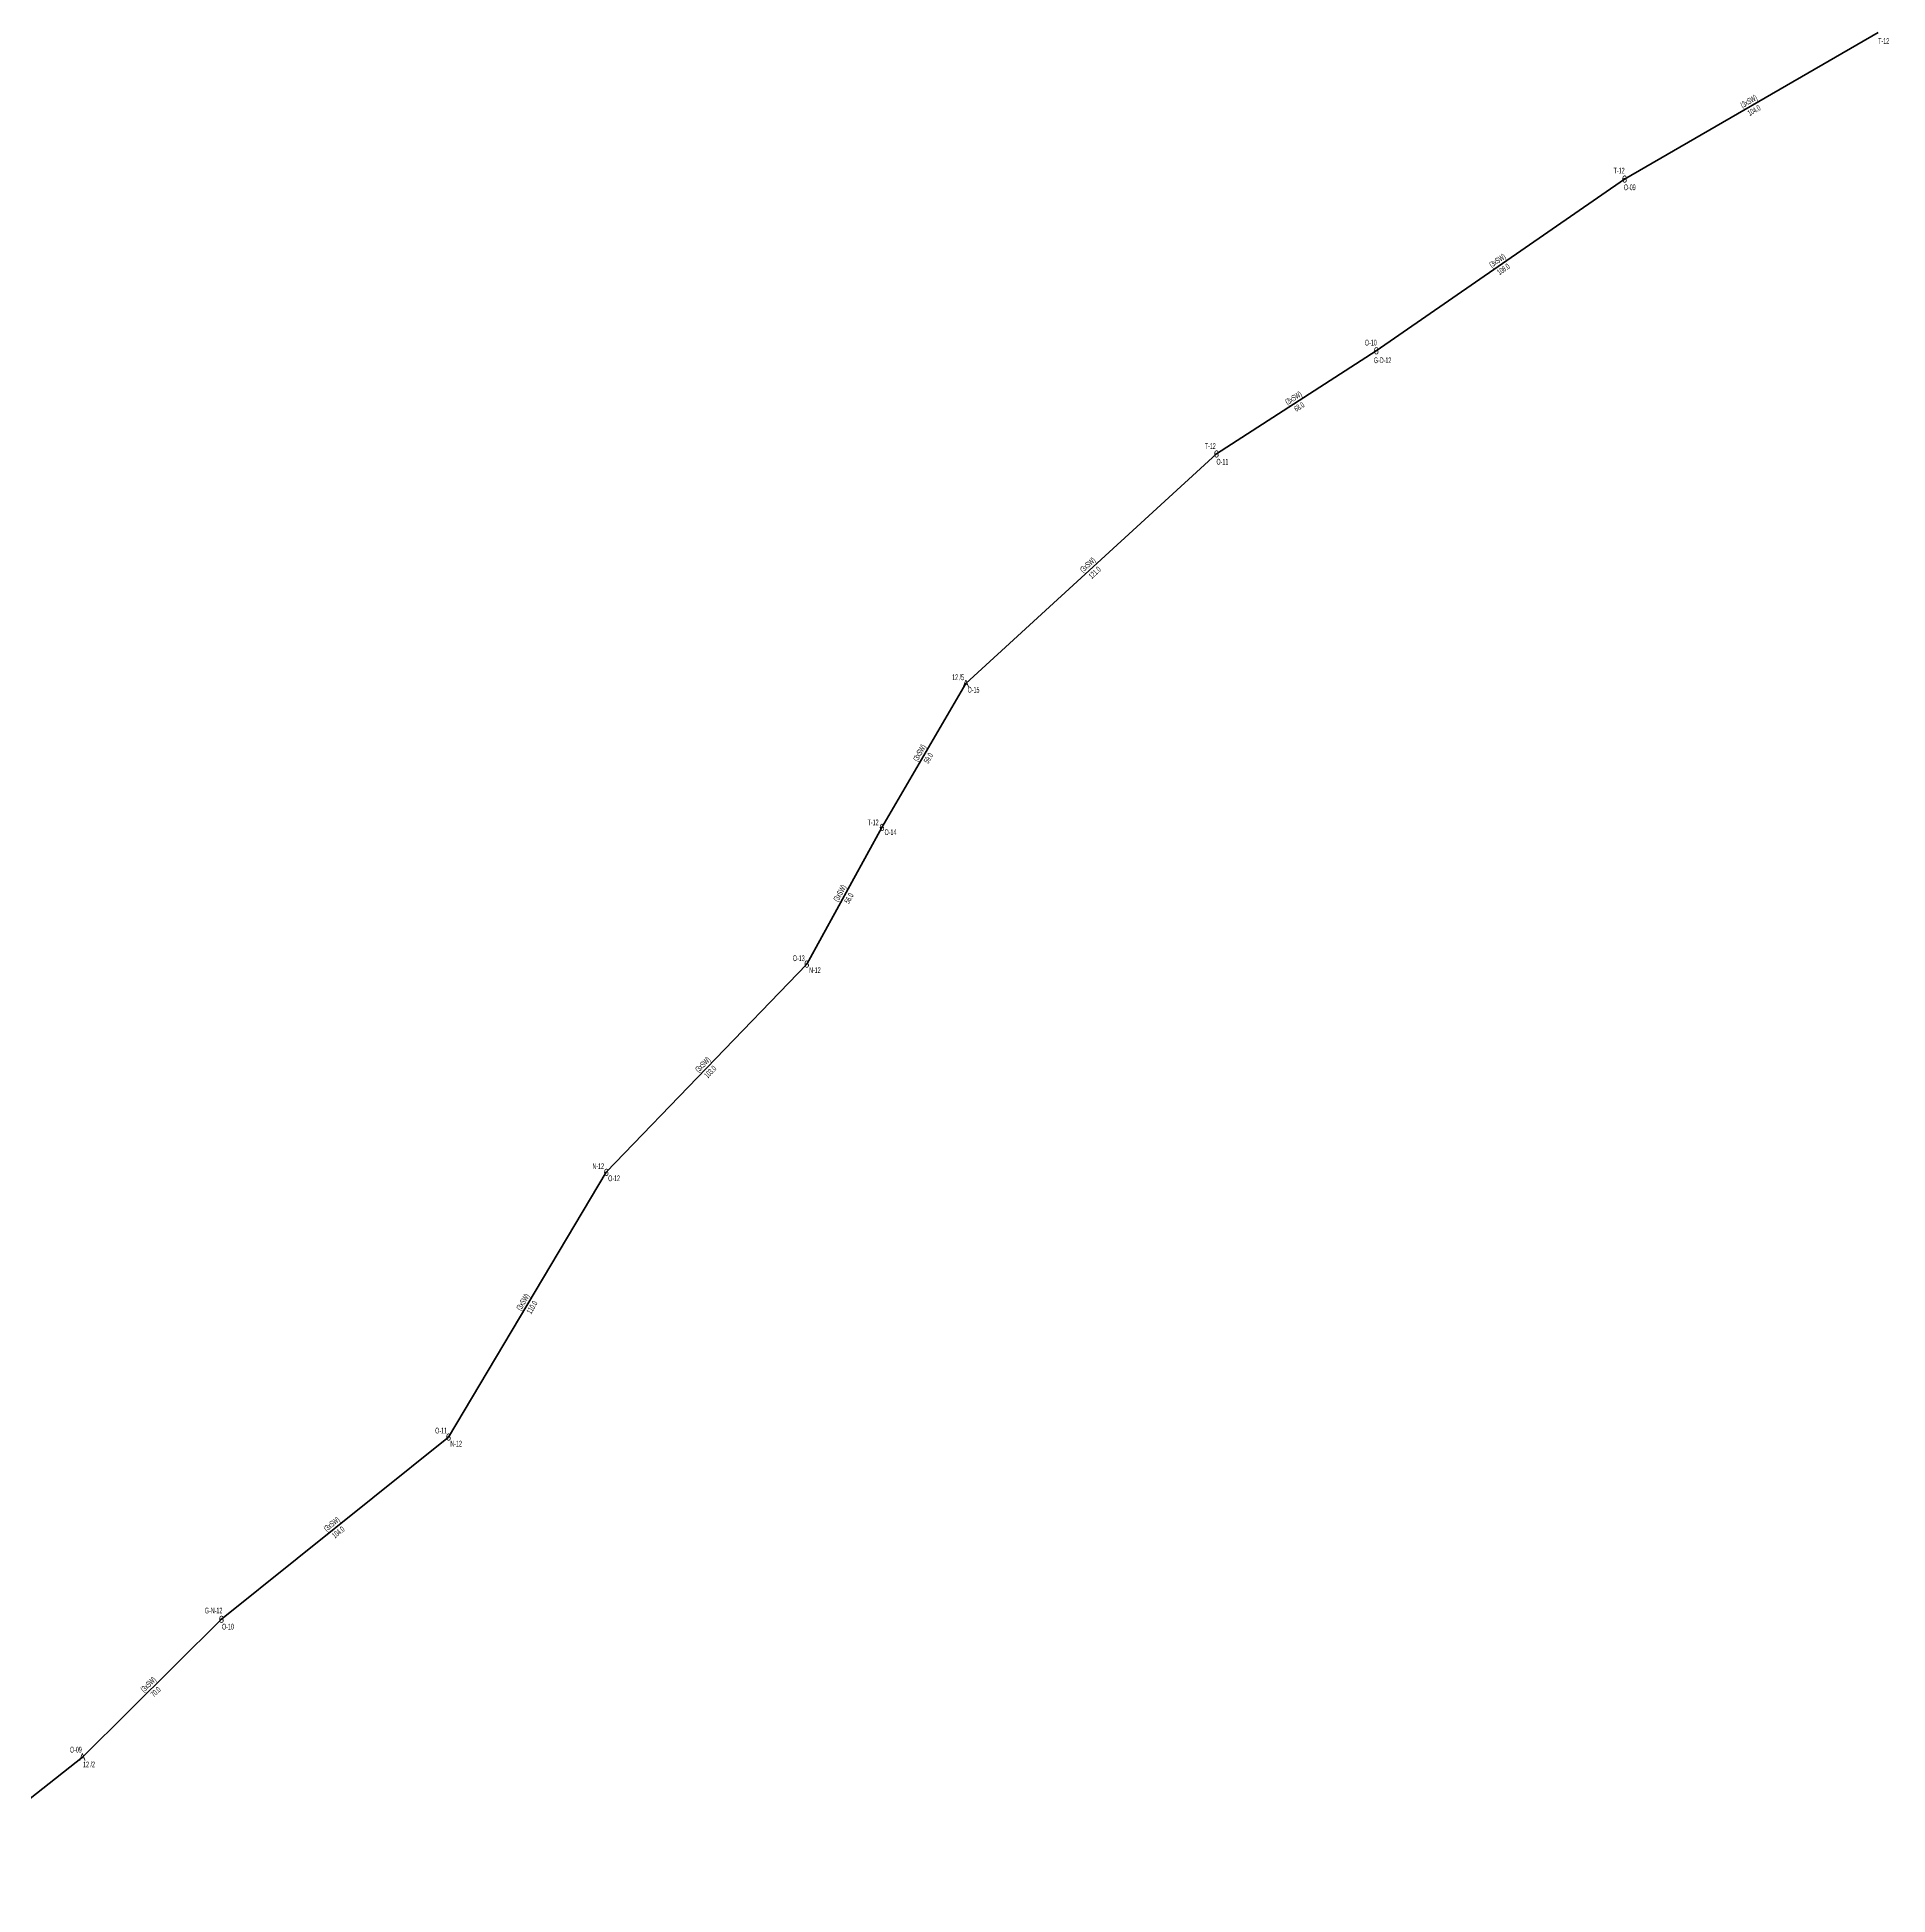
# Model space of a CAD drawing. Header units: millimetres. Extents: x 548672 to 552904, y 4175615 to 4179682.
# Drawn here: x 551813 to 552472, y 4178367 to 4179029 of the extents above; entities that cross this region are included whole.
import ezdxf
from ezdxf.enums import TextEntityAlignment as Align

# ---------------------------------------------------------------- set-up
doc = ezdxf.new("R2010")
doc.units = ezdxf.units.MM
doc.layers.add('DIREK_ENH_MEVCUT', color=6, linetype='Continuous', lineweight=25)
doc.layers.add('HAT_OG_HAVAI_MEVCUT', color=48, linetype='Continuous', lineweight=70)
doc.styles.add('Direk', font='B_CAD')
doc.styles.get("Standard").update_dxf_attribs({"font": 'Arial'})

msp = doc.modelspace()

# ---------------------------------------------------------------- linework, layer by layer
at = {"layer": 'HAT_OG_HAVAI_MEVCUT'}
for p, q in [((552468.62, 4179030.33), (552378.24, 4178978.19)), ((552289.84, 4178917.02), (552378.24, 4178978.19)), ((552232.91, 4178880.28), (552289.84, 4178917.02)), ((552232.91, 4178880.28), (552143.7, 4178798.51)), ((552143.7, 4178798.51), (552113.8, 4178747.3)), ((552087.02, 4178698.62), (552113.8, 4178747.3)), ((552087.02, 4178698.62), (552015.64, 4178624.45)), ((552015.64, 4178624.45), (551959.46, 4178530.18)), ((551878.59, 4178465.27), (551959.46, 4178530.18)), ((551829.08, 4178416.23), (551878.59, 4178465.27)), ((551829.08, 4178416.23), (551766.97, 4178367.14))]:
    msp.add_line(p, q, dxfattribs=at)

# ---------------------------------------------------------------- texts
at = {"layer": 'DIREK_ENH_MEVCUT', "linetype": 'ByBlock', "width": 0.53}
for s, p in [('T-12', (552470.531286, 4179027.330935)), ('T-12', (552376.338179, 4178981.194751)), ('O-09', (552380.111848, 4178975.232605)), ('O-10', (552287.895038, 4178919.929832)), ('G-D-12', (552292.096755, 4178913.643698)), ('T-12', (552230.731851, 4178883.101006)), ('O-11', (552235.049009, 4178877.509686)), ('12 /5', (552140.918205, 4178800.753462)), ('O-15', (552146.424408, 4178796.312819)), ('T-12', (552110.675886, 4178749.070981)), ('O-14', (552116.844806, 4178745.573977)), ('O-13', (552084.201387, 4178700.694951)), ('N-12', (552089.935389, 4178696.473806)), ('N-12', (552012.763288, 4178626.645222)), ('O-12', (552018.422406, 4178622.326743)), ('O-11', (551956.81933, 4178532.477142)), ('N-12', (551962.185613, 4178527.808965)), ('G-N-12', (551875.812393, 4178468.3832)), ('O-10', (551880.920105, 4178462.65837)), ('O-09', (551826.759718, 4178418.850361)), ('12 /2', (551831.437696, 4178413.567386))]:
    msp.add_text(s, height=2.05, dxfattribs=at).set_placement(p, align=Align.MIDDLE_CENTER)
at = {"layer": 'DIREK_ENH_MEVCUT', "linetype": 'ByBlock', "style": 'Direk'}
for s, p in [('6', (552378.24, 4178978.19)), ('6', (552289.84, 4178917.02)), ('6', (552232.91, 4178880.28)), ('A', (552143.7, 4178798.51)), ('6', (552113.8, 4178747.3)), ('6', (552087.02, 4178698.62)), ('6', (552015.64, 4178624.45)), ('6', (551959.46, 4178530.18)), ('6', (551878.59, 4178465.27)), ('A', (551829.08, 4178416.23))]:
    msp.add_text(s, height=2.5, dxfattribs=at).set_placement(p, align=Align.MIDDLE_CENTER)
at = {"layer": 'HAT_OG_HAVAI_MEVCUT', "lineweight": 30, "width": 0.53}
for rotation, p in [(389.980542, (552423.00525, 4179004.996266, 276189.12)), (34.682007, (552333.556332, 4178948.303974, 276189.12)), (32.836335, (552260.914095, 4178899.364189, 276144.92)), (402.508411, (552187.730656, 4178840.021601, 276071.85)), (419.720612, (552128.01596, 4178773.333584, 276056.9)), (61.183785, (552099.665255, 4178723.369701, 276056.9)), (406.098149, (552050.717551, 4178662.124411, 276007.82)), (419.207264, (551986.819829, 4178577.750144, 275979.73)), (38.752139, (551918.49294, 4178498.387882, 275979.73)), (44.72675, (551853.236832, 4178441.3539, 275939.295))]:
    msp.add_text('(3xSW)', height=2.05, rotation=rotation, dxfattribs=at).set_placement(p, align=Align.CENTER)
for s, rotation, p in [('104.0', 389.980542, (552423.85475, 4179003.523734, 276189.12)), ('108.0', 34.682007, (552334.523668, 4178946.906026, 276189.12)), ('68.0', 32.836335, (552261.835905, 4178897.935811, 276144.92)), ('121.0', 402.508411, (552188.879344, 4178838.768399, 276071.85)), ('59.0', 419.720612, (552129.48404, 4178772.476416, 276056.9)), ('56.0', 61.183785, (552101.154745, 4178722.550299, 276056.9)), ('103.0', 406.098149, (552051.942449, 4178660.945589, 276007.82)), ('110.0', 419.207264, (551988.280171, 4178576.879856, 275979.73)), ('104.0', 38.752139, (551919.55706, 4178497.062118, 275979.73)), ('70.0', 44.72675, (551854.433168, 4178440.1461, 275939.295))]:
    msp.add_text(s, height=2.05, rotation=rotation, dxfattribs=at).set_placement(p, align=Align.TOP_CENTER)

doc.saveas('drawing.dxf')
